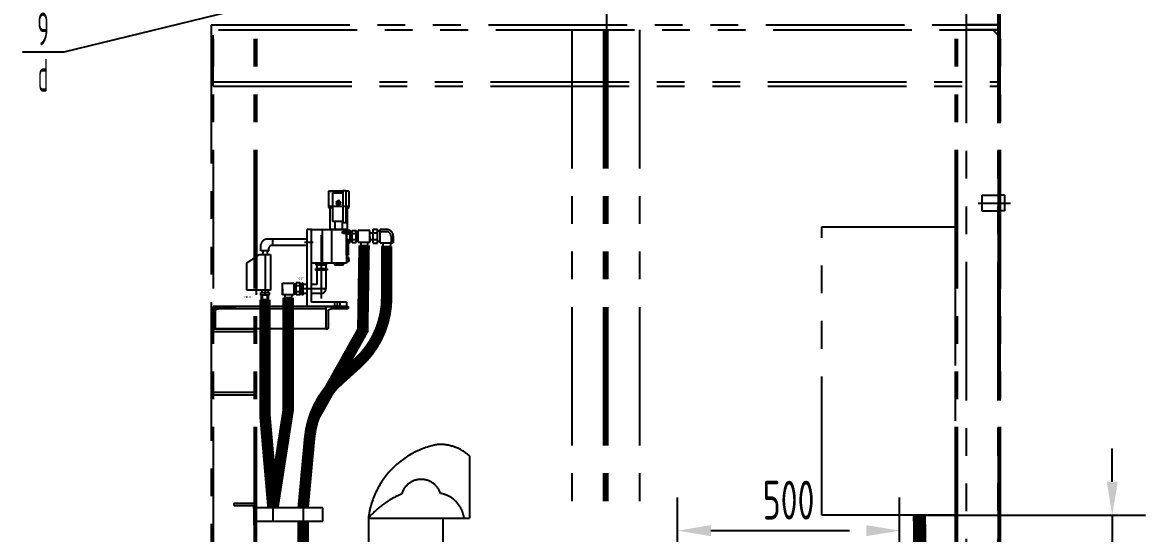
# Model space of a CAD drawing. Header units: millimetres. Extents: x 87 to 10592, y 0 to 7425.
# Drawn here: x 4687 to 7218, y 4120 to 5272 of the extents above; entities that cross this region are included whole.
import ezdxf
from ezdxf.enums import TextEntityAlignment as Align

# ---------------------------------------------------------------- set-up
doc = ezdxf.new("R2010")
doc.units = ezdxf.units.MM
doc.header["$LTSCALE"] = 250
doc.linetypes.add('K', pattern=[2.5, 1.25, -0.25, 0.25, -0.25, 0.25, -0.25])
for name, color, linetype in [('01', 7, 'Continuous'), ('02', 1, 'Continuous'), ('07', 6, 'K'), ('08', 1, 'Continuous'), ('11', 3, 'Continuous')]:
    doc.layers.add(name, color=color, linetype=linetype)
doc.styles.get("Standard").update_dxf_attribs({"font": 'isocp', "width": 0.707, "bigfont": 'intecad.shx'})
doc.dimstyles.new('INTE', dxfattribs={"dimscale": 25, "dimtxt": 3.5, "dimasz": 3, "dimexe": 3, "dimexo": 0, "dimgap": 1, "dimtad": 1, "dimdec": 1, "dimdsep": 46, "dimtxsty": 'Standard', "dimcen": 0, "dimclrd": 1, "dimclre": 1, "dimclrt": 3, "dimadec": 0, "dimazin": 0, "dimtfac": 1, "dimtdec": 1, "dimtmove": 0, "dimatfit": 0, "dimfxl": 1, "dimarcsym": 0})

# ---------------------------------------------------------------- blocks, each defined once
blk = doc.blocks.new('*D80')
at = {"layer": '08', "color": 1, "lineweight": -2}
for p, q in [((7142.6, 4236.5), (7142.6, 4311.5)), ((6708.2, 4161.5), (7217.6, 4161.5)), ((7142.6, 4161.5), (7142.6, 4061.5)), ((6708.2, 4061.5), (7217.6, 4061.5)), ((7142.6, 3986.5), (7142.6, 3762.5))]:
    blk.add_line(p, q, dxfattribs=at)
at = {"layer": '08', "color": 1}
for points in [[(7130.1, 4236.5), (7155.1, 4236.5), (7142.6, 4161.5)], [(7130.1, 3986.5), (7155.1, 3986.5), (7142.6, 4061.5)]]:
    blk.add_solid(points, dxfattribs=at)
at = {"layer": 'Defpoints', "color": 0}
for p in [(6708.2, 4161.5), (6708.2, 4061.5), (7142.6, 4061.5)]:
    blk.add_point(p, dxfattribs=at)
at = {"layer": '08', "color": 3, "insert": (7073.9, 3837), "char_height": 87.5, "attachment_point": 5, "rotation": 90}
blk.add_mtext('100', dxfattribs=at)
blk = doc.blocks.new('*D82')
at = {"layer": '07', "color": 1, "linetype": 'K', "lineweight": -2}
for p, q in [((6163.4, 4057.4), (6163.4, 4201.2)), ((6663.4, 4057.4), (6663.4, 4201.2)), ((6238.4, 4126.2), (6588.4, 4126.2))]:
    blk.add_line(p, q, dxfattribs=at)
at = {"layer": '07', "color": 1, "linetype": 'K'}
for points in [[(6238.4, 4138.7), (6238.4, 4113.7), (6163.4, 4126.2)], [(6588.4, 4138.7), (6588.4, 4113.7), (6663.4, 4126.2)]]:
    blk.add_solid(points, dxfattribs=at)
at = {"layer": 'Defpoints', "color": 0, "linetype": 'K'}
for p in [(6663.4, 4126.2), (6163.4, 4057.4), (6663.4, 4057.4)]:
    blk.add_point(p, dxfattribs=at)
at = {"layer": '07', "color": 3, "linetype": 'K', "insert": (6413.4, 4195), "char_height": 87.5, "attachment_point": 5}
blk.add_mtext('500', dxfattribs=at)
blk = doc.blocks.new('*U81')
at = {"layer": '01'}
for p, q in [((0, 50), (0, 0)), ((0, 50), (3.4, 50)), ((5, 10.5), (5, 48.4)), ((0, 0), (50, 0)), ((48.5, 5), (10.5, 5)), ((50, 0), (50, 3.5))]:
    blk.add_line(p, q, dxfattribs=at)
for centre, radius, start, end in [((3.4, 48.4), 1.65, 0.2621, 90), ((10.5, 10.5), 5.5, 180, 269.8782), ((48.5, 3.5), 1.52, 0, 90)]:
    blk.add_arc(centre, radius, start, end, dxfattribs=at)
blk = doc.blocks.new('*U100')
at = {"layer": '01'}
for p, q in [((0, 50), (0, 0)), ((0, 50), (3.4, 50)), ((5, 10.5), (5, 48.4)), ((0, 0), (50, 0)), ((48.4, 5), (10.5, 5)), ((50, 0), (50, 3.4))]:
    blk.add_line(p, q, dxfattribs=at)
for centre, radius, start, end in [((3.4, 48.4), 1.65, 0.2621, 90), ((10.5, 10.5), 5.5, 180, 269.8782), ((48.4, 3.4), 1.65, 0, 90)]:
    blk.add_arc(centre, radius, start, end, dxfattribs=at)

msp = doc.modelspace()

# ---------------------------------------------------------------- hatches: boundary and pattern name
at = {"layer": '07', "linetype": 'K'}
h = msp.add_hatch(dxfattribs=at)
h.set_pattern_fill('ANSI37', color=6, angle=6.75318, style=0)
h.set_pattern_definition([(128.2468, (5544.3252, 4661.93), (2.49349, 1.965485), []), (38.2468, (5544.3252, 4661.93), (1.965485, -2.49349), [])])
h.paths.add_polyline_path([(5405.561, 4865.319, -1), (5393.412, 4865.319, -1)])

# ---------------------------------------------------------------- linework, layer by layer
at = {"layer": '01', "color": 7, "linetype": 'Continuous'}
for p, q in [((6003.218, 6019.505), (6003.218, 5138.497)), ((5363.629, 4177.793), (5213.629, 4177.793)), ((5363.629, 4147.793), (5363.629, 4177.793)), ((5213.629, 4147.793), (5363.629, 4147.793))]:
    msp.add_line(p, q, dxfattribs=at)
at = {"layer": '01', "color": 7, "linetype": 'Continuous', "const_width": 30}
msp.add_lwpolyline([(6708.215, 4161.506), (6710.84, 3711.497), (6788.629, 3499.626), (6788.129, 2724.997), (6737.667, 2724.997)], dxfattribs=at)
at = {"layer": '02'}
for p, q in [((5386.954, 5353.323), (4780.187, 5205.505)), ((4780.187, 5205.505), (4687.187, 5205.505))]:
    msp.add_line(p, q, dxfattribs=at)
at = {"layer": '07', "color": 6, "linetype": 'K'}
for p, q in [((5116.629, 6234.997), (5116.629, 3213.997)), ((5209.129, 6234.997), (5209.129, 3188.527)), ((5213.629, 6234.997), (5213.629, 4413.238)), ((5213.629, 6234.997), (5213.629, 3187.295)), ((5214.129, 6234.997), (5214.129, 4617.497)), ((6788.629, 6234.997), (6788.629, 2661.497)), ((6793.129, 6234.997), (6793.129, 2661.497)), ((6814.129, 3794.997), (6814.129, 6234.997)), ((6885.629, 6234.997), (6885.629, 2661.497)), ((6885.629, 3794.997), (6885.629, 6234.997)), ((6890.129, 6234.997), (6890.129, 2661.497)), ((6890.129, 6234.997), (6890.129, 2661.497)), ((6890.129, 3794.997), (6890.129, 6234.997)), ((5112.129, 5266.497), (6885.629, 5266.497)), ((5112.129, 5266.497), (5112.129, 3213.997)), ((6788.629, 5266.497), (6890.129, 5266.497)), ((6885.629, 5266.497), (6814.129, 5266.497)), ((6885.629, 5255.497), (6885.629, 5266.497)), ((6885.629, 5255.497), (6885.629, 5266.497)), ((6890.129, 5095.497), (6890.129, 5266.497)), ((5116.629, 5128.497), (5116.629, 5243.497)), ((5128.629, 5255.497), (6873.629, 5255.497)), ((5925.129, 5255.497), (5925.129, 4135.497)), ((5996.629, 5255.497), (5996.629, 4135.497)), ((6001.129, 5255.497), (6001.129, 4135.497)), ((6001.129, 5255.497), (6001.129, 4135.497)), ((6005.629, 5255.497), (6005.629, 4135.497)), ((6077.129, 5255.497), (6077.129, 4135.497)), ((6788.629, 5255.497), (6890.129, 5255.497)), ((6885.629, 5255.497), (6814.129, 5255.497)), ((6873.629, 5255.497), (6885.629, 5243.497)), ((6873.629, 5255.497), (6885.629, 5255.497)), ((6885.629, 5197.98), (6885.629, 5255.497)), ((6885.629, 5128.497), (6885.629, 5243.497)), ((5116.629, 5138.497), (6885.629, 5138.497)), ((5116.629, 5128.497), (6885.629, 5128.497)), ((5409.782, 4887.036), (5385.665, 4887.036)), ((5385.665, 4887.036), (5385.665, 4823.536)), ((5409.782, 4821.186), (5409.782, 4892.686)), ((5416.782, 4892.686), (5409.782, 4892.686)), ((5416.782, 4821.186), (5416.782, 4892.686)), ((6840.309, 4864.997), (6912.997, 4864.997)), ((6849.129, 4882.497), (6849.129, 4847.497)), ((6849.129, 4882.497), (6890.129, 4882.497)), ((6900.129, 4882.497), (6890.129, 4882.497)), ((6900.129, 4882.497), (6900.129, 4847.497)), ((5422.601, 4856.936), (5379.234, 4856.936)), ((6849.129, 4847.497), (6890.129, 4847.497)), ((6900.129, 4847.497), (6890.129, 4847.497)), ((5213.629, 4807.907), (5213.629, 4657.907)), ((5409.782, 4823.536), (5385.665, 4823.536)), ((5409.782, 4821.186), (5416.782, 4821.186)), ((5328.334, 4783.407), (5242.447, 4783.407)), ((5251.185, 4769.407), (5251.185, 4783.407)), ((5328.334, 4631.407), (5328.334, 4805.407)), ((5338.334, 4805.407), (5328.334, 4805.407)), ((5338.334, 4805.407), (5417.334, 4805.407)), ((5338.334, 4641.407), (5338.334, 4805.407)), ((5360.493, 4792.341), (5360.493, 4649.531)), ((5363.334, 4729.407), (5363.334, 4805.407)), ((5383.575, 4805.407), (5383.575, 4729.407)), ((5425.486, 4798.713), (5406.392, 4798.713)), ((5417.334, 4801.213), (5409.334, 4801.213)), ((5409.334, 4801.213), (5409.334, 4798.713)), ((5414.934, 4800.213), (5409.334, 4800.213)), ((5409.334, 4796.213), (5409.334, 4798.713)), ((5414.934, 4797.213), (5409.334, 4797.213)), ((5417.334, 4796.213), (5409.334, 4796.213)), ((5414.934, 4801.213), (5414.934, 4798.713)), ((5414.934, 4796.213), (5414.934, 4798.713)), ((5417.334, 4806.954), (5417.334, 4772.313)), ((5417.334, 4806.954), (5417.334, 4772.313)), ((5417.334, 4805.407), (5417.334, 4729.407)), ((5417.334, 4775.777), (5417.334, 4803.489)), ((5417.334, 4803.489), (5425.634, 4803.489)), ((5422.334, 4802.963), (5417.334, 4802.963)), ((5417.334, 4802.963), (5417.334, 4798.713)), ((5417.334, 4794.463), (5417.334, 4798.713)), ((5417.334, 4796.561), (5425.634, 4796.561)), ((5422.334, 4794.463), (5417.334, 4794.463)), ((5417.334, 4782.705), (5425.634, 4782.705)), ((5422.334, 4798.713), (5422.334, 4802.963)), ((5422.334, 4798.713), (5422.334, 4794.463)), ((5425.634, 4775.777), (5425.634, 4803.489)), ((5427.334, 4798.133), (5425.634, 4798.133)), ((5428.334, 4799.133), (5427.334, 4798.133)), ((5427.334, 4781.133), (5427.334, 4798.133)), ((5430.224, 4798.133), (5427.334, 4798.133)), ((5430.224, 4799.133), (5428.334, 4799.133)), ((5430.224, 4776.031), (5430.224, 4803.235)), ((5430.224, 4803.235), (5438.95, 4803.235)), ((5430.224, 4796.434), (5438.95, 4796.434)), ((5430.224, 4782.832), (5438.95, 4782.832)), ((5438.95, 4776.031), (5438.95, 4803.235)), ((5438.95, 4800.367), (5443.925, 4800.367)), ((5470.102, 4802.721), (5443.925, 4802.721)), ((5443.925, 4776.545), (5443.925, 4802.721)), ((5470.102, 4776.545), (5470.102, 4802.721)), ((5470.102, 4797.838), (5475.599, 4797.838)), ((5470.102, 4789.633), (5470.102, 4776.545)), ((5470.102, 4782.725), (5475.599, 4782.725)), ((5477.082, 4797.698), (5475.599, 4797.698)), ((5477.082, 4782.864), (5475.599, 4782.864)), ((5477.082, 4774.693), (5477.082, 4805.87)), ((5477.082, 4805.87), (5487.082, 4805.87)), ((5477.082, 4798.075), (5487.082, 4798.075)), ((5487.082, 4774.693), (5487.082, 4805.87)), ((5487.082, 4802.583), (5492.784, 4802.583)), ((5507.784, 4805.281), (5492.784, 4805.281)), ((5492.784, 4775.281), (5492.784, 4805.281)), ((5507.784, 4800.151), (5492.784, 4800.151)), ((5517.655, 4790.281), (5517.655, 4775.281)), ((5522.784, 4790.281), (5522.784, 4775.281)), ((5224.334, 4757.051), (5224.334, 4771.646)), ((5242.334, 4757.051), (5242.334, 4763.225)), ((5328.334, 4769.407), (5247.601, 4769.407)), ((5322.334, 4776.407), (5342.334, 4776.407)), ((5417.334, 4775.777), (5425.634, 4775.777)), ((5427.334, 4781.133), (5425.634, 4781.133)), ((5428.334, 4780.133), (5427.334, 4781.133)), ((5430.224, 4781.133), (5427.334, 4781.133)), ((5430.224, 4780.133), (5428.334, 4780.133)), ((5430.224, 4776.031), (5438.95, 4776.031)), ((5438.95, 4779.875), (5443.925, 4779.875)), ((5443.925, 4776.545), (5470.102, 4776.545)), ((5448.724, 4768.692), (5449.597, 4769.565)), ((5448.724, 4761.712), (5448.724, 4768.692)), ((5449.597, 4760.839), (5448.724, 4761.712)), ((5449.457, 4776.545), (5449.457, 4771.048)), ((5449.597, 4769.565), (5449.597, 4771.048)), ((5449.597, 4769.565), (5464.43, 4769.565)), ((5449.597, 4760.839), (5449.597, 4769.565)), ((5449.597, 4758.221), (5449.597, 4760.839)), ((5449.597, 4760.839), (5464.43, 4760.839)), ((5449.597, 4758.221), (5450.912, 4756.476)), ((5449.597, 4758.221), (5464.43, 4758.221)), ((5464.43, 4758.221), (5463.115, 4756.476)), ((5464.43, 4769.565), (5464.43, 4771.048)), ((5465.303, 4768.692), (5464.43, 4769.565)), ((5464.43, 4760.839), (5464.43, 4769.565)), ((5464.43, 4760.839), (5465.303, 4761.712)), ((5464.43, 4758.221), (5464.43, 4760.839)), ((5464.57, 4776.545), (5464.57, 4771.048)), ((5465.303, 4761.712), (5465.303, 4768.692)), ((5477.082, 4782.487), (5487.082, 4782.487)), ((5477.082, 4774.693), (5487.082, 4774.693)), ((5487.082, 4779.098), (5492.784, 4779.098)), ((5492.784, 4775.281), (5522.784, 4775.281)), ((5498.284, 4766.281), (5499.284, 4767.281)), ((5498.284, 4758.281), (5498.284, 4766.281)), ((5499.284, 4757.281), (5498.284, 4758.281)), ((5499.124, 4775.281), (5499.124, 4768.981)), ((5499.284, 4767.281), (5499.284, 4768.981)), ((5499.284, 4767.281), (5516.284, 4767.281)), ((5499.284, 4757.281), (5499.284, 4767.281)), ((5499.284, 4754.281), (5499.284, 4757.281)), ((5499.284, 4757.281), (5516.284, 4757.281)), ((5516.284, 4767.281), (5516.284, 4768.981)), ((5517.284, 4766.281), (5516.284, 4767.281)), ((5516.284, 4757.281), (5516.284, 4767.281)), ((5516.284, 4757.281), (5517.284, 4758.281)), ((5516.284, 4754.281), (5516.284, 4757.281)), ((5516.445, 4775.281), (5516.445, 4768.981)), ((5517.284, 4758.281), (5517.284, 4766.281)), ((5192.374, 4729.284), (5221.571, 4748.713)), ((5221.571, 4748.713), (5246.374, 4748.713)), ((5242.334, 4757.051), (5224.334, 4757.051)), ((5233.973, 4748.713), (5233.973, 4657.6)), ((5246.374, 4748.713), (5246.374, 4668.713)), ((5422.334, 4741.844), (5417.334, 4741.844)), ((5422.334, 4733.344), (5417.334, 4733.344)), ((5422.334, 4737.594), (5422.334, 4741.844)), ((5422.334, 4737.594), (5422.334, 4733.344)), ((5450.912, 4756.476), (5463.115, 4756.476)), ((5499.284, 4754.281), (5500.791, 4752.281)), ((5499.284, 4754.281), (5516.284, 4754.281)), ((5500.791, 4752.281), (5514.777, 4752.281)), ((5516.284, 4754.281), (5514.777, 4752.281)), ((5192.374, 4668.713), (5192.374, 4729.284)), ((5417.334, 4729.407), (5338.334, 4729.407)), ((5347.095, 4716.388), (5347.095, 4713.726)), ((5373.467, 4716.388), (5347.095, 4716.388)), ((5373.467, 4713.726), (5347.095, 4713.726)), ((5350.384, 4725.272), (5350.384, 4681.516)), ((5370.601, 4725.272), (5370.601, 4671.407)), ((5373.467, 4716.388), (5373.467, 4713.726)), ((5272.822, 4684.495), (5298.998, 4684.495)), ((5272.822, 4658.319), (5272.822, 4684.495)), ((5298.998, 4658.319), (5298.998, 4684.495)), ((5303.974, 4682.141), (5298.998, 4682.141)), ((5303.974, 4657.805), (5303.974, 4685.009)), ((5312.699, 4685.009), (5303.974, 4685.009)), ((5312.699, 4657.805), (5312.699, 4685.009)), ((5317.289, 4657.55), (5317.289, 4685.263)), ((5319.951, 4684.593), (5317.289, 4684.593)), ((5317.289, 4658.221), (5317.289, 4684.593)), ((5319.951, 4658.221), (5319.951, 4684.593)), ((5328.334, 4681.516), (5319.951, 4681.516)), ((5350.384, 4681.516), (5338.334, 4681.516)), ((5246.374, 4668.713), (5192.374, 4668.713)), ((5225.688, 4647.157), (5225.688, 4657.199)), ((5226.192, 4663.426), (5226.951, 4668.528)), ((5240.425, 4668.528), (5226.951, 4668.528)), ((5228.29, 4647.157), (5228.29, 4657.199)), ((5233.688, 4657.199), (5233.688, 4663.426)), ((5239.087, 4647.157), (5239.087, 4657.199)), ((5241.185, 4663.426), (5240.425, 4668.528)), ((5241.688, 4647.157), (5241.688, 4657.199)), ((5272.822, 4671.407), (5272.822, 4658.319)), ((5298.998, 4658.319), (5272.822, 4658.319)), ((5278.353, 4658.319), (5278.353, 4652.822)), ((5293.466, 4658.319), (5293.466, 4652.822)), ((5303.974, 4661.649), (5298.998, 4661.649)), ((5312.699, 4678.208), (5303.974, 4678.208)), ((5312.699, 4664.606), (5303.974, 4664.606)), ((5312.699, 4657.805), (5303.974, 4657.805)), ((5312.699, 4680.907), (5314.589, 4680.907)), ((5312.699, 4679.907), (5315.589, 4679.907)), ((5312.699, 4662.907), (5315.589, 4662.907)), ((5312.699, 4661.907), (5314.589, 4661.907)), ((5314.589, 4680.907), (5315.589, 4679.907)), ((5314.589, 4661.907), (5315.589, 4662.907)), ((5315.589, 4662.907), (5315.589, 4679.907)), ((5315.589, 4679.907), (5317.289, 4679.907)), ((5315.589, 4662.907), (5317.289, 4662.907)), ((5319.951, 4658.221), (5317.289, 4658.221)), ((5368.65, 4671.407), (5319.951, 4671.407)), ((5328.334, 4661.298), (5319.951, 4661.298)), ((5360.493, 4661.298), (5338.334, 4661.298)), ((5417.334, 4631.407), (5116.629, 4631.407)), ((5116.629, 4631.407), (5116.629, 4581.407)), ((5225.688, 4647.157), (5241.688, 4647.157)), ((5228.29, 4644.749), (5228.29, 4647.157)), ((5228.29, 4644.749), (5228.29, 4647.157)), ((5228.29, 4644.749), (5239.087, 4644.749)), ((5228.29, 4644.749), (5230.229, 4642.175)), ((5230.229, 4642.175), (5237.147, 4642.175)), ((5239.087, 4644.749), (5237.147, 4642.175)), ((5239.087, 4644.749), (5239.087, 4647.157)), ((5277.621, 4650.466), (5278.493, 4651.338)), ((5277.621, 4643.485), (5277.621, 4650.466)), ((5278.493, 4642.613), (5277.621, 4643.485)), ((5278.493, 4651.338), (5278.493, 4652.822)), ((5293.326, 4651.338), (5278.493, 4651.338)), ((5278.493, 4642.613), (5278.493, 4651.338)), ((5278.493, 4639.995), (5278.493, 4642.613)), ((5293.326, 4642.613), (5278.493, 4642.613)), ((5278.493, 4639.995), (5279.808, 4638.25)), ((5293.326, 4639.995), (5278.493, 4639.995)), ((5292.011, 4638.25), (5279.808, 4638.25)), ((5293.326, 4639.995), (5292.011, 4638.25)), ((5293.326, 4651.338), (5293.326, 4652.822)), ((5294.199, 4650.466), (5293.326, 4651.338)), ((5293.326, 4642.613), (5293.326, 4651.338)), ((5293.326, 4642.613), (5294.199, 4643.485)), ((5293.326, 4639.995), (5293.326, 4642.613)), ((5294.199, 4643.485), (5294.199, 4650.466)), ((5417.334, 4641.407), (5338.334, 4641.407)), ((5390.334, 4641.407), (5390.334, 4631.407)), ((5396.334, 4641.407), (5396.334, 4631.407)), ((5402.334, 4641.407), (5402.334, 4631.407)), ((5417.334, 4641.407), (5417.334, 4631.407)), ((5371.249, 4626.407), (5116.629, 4626.407)), ((5112.129, 4581.407), (5213.629, 4581.407)), ((5371.249, 4581.407), (5116.629, 4581.407)), ((5112.129, 4575.407), (5213.629, 4575.407)), ((5213.629, 4437.407), (5116.629, 4437.407)), ((5213.629, 4431.407), (5116.629, 4431.407)), ((5694.67, 4294.613), (5694.67, 4154.391)), ((5466.67, 4154.391), (5466.67, 3925.36)), ((5466.67, 4154.391), (5694.67, 4154.391)), ((5634.67, 4154.391), (5634.67, 3925.36))]:
    msp.add_line(p, q, dxfattribs=at)
for points in [[(5409.782, 4891.407), (5376.456, 4891.407), (5376.456, 4855.216), (5385.665, 4855.216)], [(5380.388, 4891.407), (5409.782, 4891.407)], [(5416.782, 4855.216), (5423.079, 4855.216), (5423.079, 4891.407), (5416.782, 4891.407)], [(5416.782, 4891.407), (5418.445, 4891.407)], [(5418.445, 4855.216), (5418.445, 4804.97), (5380.388, 4804.97), (5380.388, 4855.216)]]:
    msp.add_lwpolyline(points, dxfattribs=at)
for points in [[(5408.245, 4823.536), (5390.645, 4823.536), (5390.645, 4805.407), (5408.245, 4805.407)], [(6788.629, 4161.506), (6488.629, 4161.506), (6488.629, 4811.506), (6788.629, 4811.506)], [(5417.334, 4782.787), (5420.807, 4782.787), (5420.807, 4747.165), (5417.334, 4747.165)], [(5239.548, 4757.051), (5228.397, 4757.051), (5228.397, 4748.713), (5239.548, 4748.713)], [(5372.496, 4729.407), (5348.489, 4729.407), (5348.489, 4725.272), (5372.496, 4725.272)], [(5410.401, 4729.407), (5390.185, 4729.407), (5390.185, 4725.272), (5410.401, 4725.272)], [(5243.188, 4663.426), (5243.188, 4657.199), (5224.188, 4657.199), (5224.188, 4663.426)]]:
    msp.add_lwpolyline(points, close=True, dxfattribs=at)
at = {"layer": '07', "color": 6, "linetype": 'K', "const_width": 26}
for points in [[(5457.013, 4769.565), (5453.934, 4577.888), (5344.531, 4382.765)], [(5233.688, 4647.157), (5233.688, 4384.468), (5251.629, 4177.793)], [(5285.91, 4651.338), (5285.91, 4398.506), (5251.629, 4177.793)], [(5319.629, 4147.793), (5319.629, 3621.497)]]:
    msp.add_lwpolyline(points, dxfattribs=at)
msp.add_lwpolyline([(5507.784, 4767.281), (5507.784, 4651.893, -0.21248505), (5441.651, 4503.3), (5399.426, 4465.26, 0.18855655), (5334.139, 4335.044), (5319.629, 4177.793)], format="xyb", dxfattribs=at)
at = {"layer": '07', "color": 6, "linetype": 'K'}
for centre, radius, start, end in [((5239.295, 4768.432), 15.303, 78.113406, 167.876338), ((5507.784, 4790.281), 15, 0, 90), ((5507.784, 4790.281), 9.87, 0, 90), ((5249.393, 4762.545), 7.092, 75.361518, 174.501742), ((5360.493, 4671.407), 10.109, 270, 0), ((5657.627, 4131.317), 192.346, 100.634313, 173.110302), ((5628.029, 4221.918), 98.618, 47.488018, 93.428513), ((5585.411, 4195.836), 45.937, 18.343474, 163.903738), ((5614.635, 4029.104), 193.882, 112.233144, 139.74439), ((5617.454, 4145.874), 65.447, 7.476673, 79.827078)]:
    msp.add_arc(centre, radius, start, end, dxfattribs=at)
at = {"layer": '11'}
for p, q in [((5213.629, 4177.793), (5213.629, 4147.793)), ((5251.629, 4177.793), (5251.629, 4147.793)), ((5319.629, 4177.793), (5319.629, 4147.793))]:
    msp.add_line(p, q, dxfattribs=at)

# ---------------------------------------------------------------- block references
at = {"layer": '07', "color": 6, "linetype": 'K', "xscale": -1, "rotation": 180}
for p in [(5116.629, 4631.407), (5371.249, 4631.407)]:
    msp.add_blockref('*U81', p, dxfattribs=at)
at = {"layer": '11', "rotation": 180}
msp.add_blockref('*U100', (5213.629, 4187.793), dxfattribs=at)

# ---------------------------------------------------------------- texts
at = {"layer": '07', "color": 6, "linetype": 'K', "width": 0.707}
for s, p in [('1/2NPT', (5305.258, 4692.134)), ('3/8NPT', (5184.949, 4650.607)), ('T1', (5378.708, 4588.067))]:
    msp.add_text(s, height=5, dxfattribs=at).set_placement(p)
at = {"layer": '11'}
for s, width, p, p2 in [('9', 0.579528, (4720.314, 5220.505), (4747.06, 5220.505)), ('d', 0.560771, (4722.237, 5116.259), (4745.136, 5116.259))]:
    msp.add_text(s, height=74.246, dxfattribs=dict(at, width=width)).set_placement(p, p2, align=Align.FIT)

# ---------------------------------------------------------------- dimensions: what is measured, and where the dimension line sits
at = {"layer": '07', "color": 6, "linetype": 'K'}
dim = msp.add_linear_dim(base=(6663.401, 4126.239), p1=(6163.401, 4057.366), p2=(6663.401, 4057.366), dimstyle='INTE', dxfattribs=at)
dim.commit()
dim.dimension.update_dxf_attribs({"geometry": '*D82', "text_midpoint": (6413.401, 4194.989)})
at = {"layer": '08'}
dim = msp.add_linear_dim(base=(7142.61, 4061.506), p1=(6708.215, 4161.506), p2=(6708.215, 4061.506), angle=90, dimstyle='INTE', dxfattribs=at)
dim.commit()
dim.dimension.update_dxf_attribs({"geometry": '*D80', "text_midpoint": (7073.86, 3836.992)})

doc.saveas('drawing.dxf')
